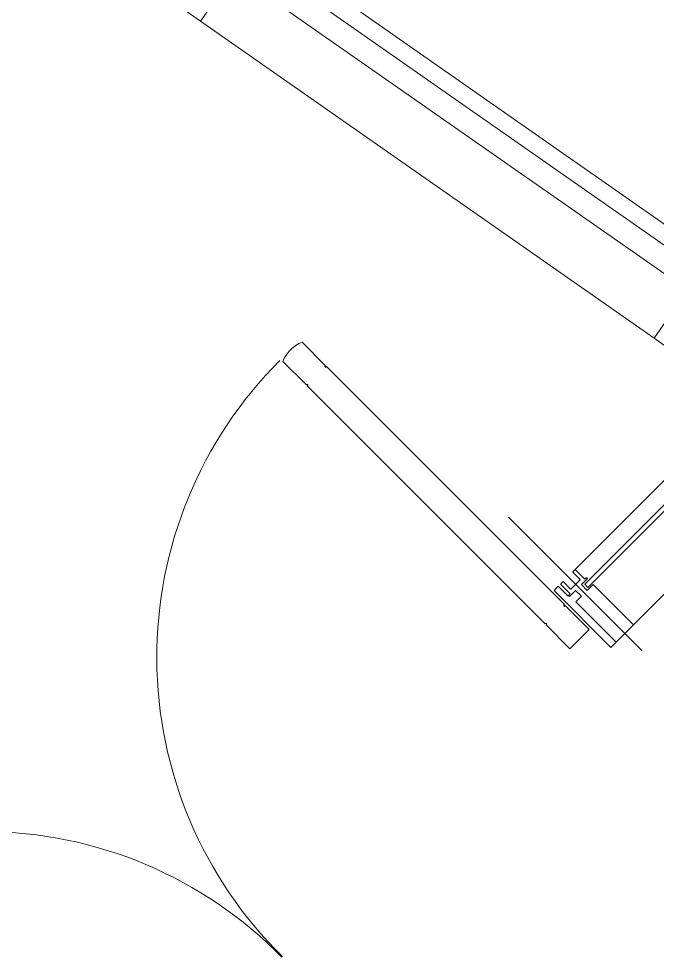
# Model space of a CAD drawing. Header units: centimetres. Extents: x 139057 to 200038, y 34824 to 80516.
# Drawn here: x 173648.1 to 173789.6, y 49844.1 to 50051.9 of the extents above; entities that cross this region are included whole.
import ezdxf

# ---------------------------------------------------------------- set-up
doc = ezdxf.new("R2010")
doc.units = ezdxf.units.CM
doc.header["$LTSCALE"] = 100
doc.linetypes.add('CENTER', pattern=[7, 4, -1, 1, -1])
doc.linetypes.add('HIDDEN', pattern=[0.5, 0.25, -0.25])
doc.layers.add('441_SERRAMENTI_001-AM_0', color=1, linetype='Continuous', lineweight=0)

msp = doc.modelspace()

# ---------------------------------------------------------------- linework, layer by layer
at = {"layer": '441_SERRAMENTI_001-AM_0'}
for p, q in [((173700.51, 50069.78, 0), (173801.73, 49999.07, 0)), ((173688.36, 50051.43, 0), (173788.89, 49981.2, 0))]:
    msp.add_line(p, q, dxfattribs=at)
at = {"layer": '441_SERRAMENTI_001-AM_0', "linetype": 'HIDDEN', "ltscale": 20}
for p, q in [((173771.33, 49929.89, 0), (173802.53, 49961.09, 0)), ((173784.31, 49917.7, 0), (173814.91, 49948.3, 0))]:
    msp.add_line(p, q, dxfattribs=at)
at = {"layer": '441_SERRAMENTI_001-AM_0', "linetype": 'CENTER'}
msp.add_line((173786.14, 49911.98, 0), (173756.6, 49941.52, 0), dxfattribs=at)
at = {"layer": '441_SERRAMENTI_001-AM_0', "elevation": 0}
for points in [[(173697.75, 50067.07), (173799.72, 49995.84), (173697.75, 50067.07), (173694.77, 50062.81), (173796.74, 49991.58), (173799.72, 49995.84)], [(173683.94, 50054.52), (173688.36, 50051.43), (173695.58, 50061.76)], [(173796.1, 49991.53), (173788.89, 49981.2), (173792.99, 49978.34)]]:
    msp.add_lwpolyline(points, dxfattribs=at)
at = {"layer": '441_SERRAMENTI_001-AM_0', "linetype": 'HIDDEN', "ltscale": 20, "elevation": 0}
msp.add_lwpolyline([(173716.03, 49974.79), (173715.91, 49974.92), (173716.09, 49975.09), (173710.88, 49980.32, 0.201647), (173706.62, 49976.04), (173711.83, 49970.83), (173712.01, 49971.01), (173712.13, 49970.89, -0.342519), (173712.11, 49970.69), (173712.04, 49970.62), (173764.74, 49917.91), (173764.81, 49917.98, -0.342519), (173765.01, 49918.01), (173765.14, 49917.88), (173764.95, 49917.7), (173770.25, 49912.41), (173774.51, 49916.67), (173769.22, 49921.97), (173769.04, 49921.79), (173768.92, 49921.91, -0.347925), (173768.94, 49922.11), (173769.01, 49922.18), (173716.31, 49974.89), (173716.24, 49974.82, -0.342519)], format="xyb", close=True, dxfattribs=at)
msp.add_lwpolyline([(173773.51, 49926.7), (173805.71, 49958.9), (173773.51, 49926.7), (173774.22, 49926), (173806.42, 49958.19), (173805.71, 49958.9)], dxfattribs=at)
at = {"layer": '441_SERRAMENTI_001-AM_0', "elevation": 0}
for points in [[(173771.71, 49922.92), (173771.58, 49922.79), (173780.49, 49913.88), (173784.31, 49917.7), (173775.4, 49926.61), (173774.09, 49925.3), (173772.78, 49926.61), (173774.12, 49927.95), (173773.96, 49928.11, 0.414214), (173773.82, 49928.11), (173773.57, 49927.87, -0.414214), (173773.5, 49927.87), (173771.47, 49929.89, 0.414214), (173771.33, 49929.89), (173770.91, 49929.47, 0.414214), (173770.91, 49929.33), (173772.5, 49927.74, -0.414214), (173772.5, 49927.67), (173770.45, 49925.62, -0.414214), (173770.38, 49925.62), (173768.79, 49927.21, 0.414214), (173768.64, 49927.21), (173768.22, 49926.78, 0.414214), (173768.22, 49926.64), (173770.25, 49924.61, -0.414214), (173770.25, 49924.54), (173770, 49924.3, 0.41791), (173770, 49924.15), (173770.16, 49923.99), (173771.5, 49925.33), (173772.81, 49924.02), (173771.58, 49922.79)], [(173780.49, 49913.88), (173779.32, 49912.71), (173766.81, 49925.23, -0.414214), (173766.81, 49925.37), (173767.58, 49926.15, -0.414214), (173767.72, 49926.15), (173769.75, 49924.12, 0.414214), (173769.82, 49924.12), (173770, 49924.3)]]:
    msp.add_lwpolyline(points, format="xyb", dxfattribs=at)
at = {"layer": '441_SERRAMENTI_001-AM_0', "linetype": 'HIDDEN', "ltscale": 20}
for centre, radius, start, end in [((173771.55, 49910.51, 0), 92.86, 134.9355, 225.5733), ((173640.1, 49779.11, 0), 92.83, 44.4045, 135.0567)]:
    msp.add_arc(centre, radius, start, end, dxfattribs=at)

doc.saveas('drawing.dxf')
